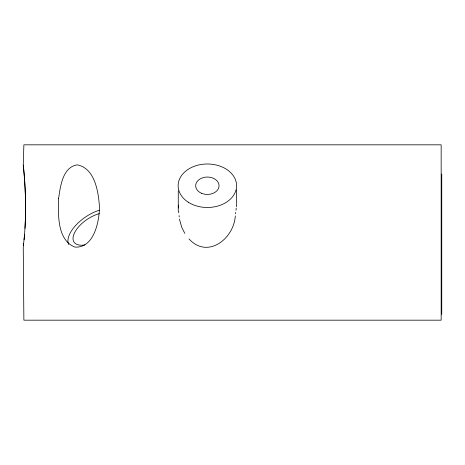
<?xml version="1.0" encoding="UTF-8"?>
<svg xmlns="http://www.w3.org/2000/svg" width="465" height="465" viewBox="0 0 465 465"><rect width="100%" height="100%" fill="white"/><g stroke="black" fill="none" stroke-linecap="round" stroke-linejoin="round"><path stroke-width="0.7" d="M24.982 228.327C26.197 207.245 25.482 186.07 23.273 165.075M24.564 234.348L23.25 247.328L23.878 320.176L441.163 320.176L441.163 144.824L23.878 144.824L23.25 164.837C25.86 189.697 26.429 214.824 24.093 239.731M23.5 245.258L23.674 243.736M235.302 215.929C233.912 238.807 207.53 259.383 189.005 238.923M235.557 213.813L235.732 212.406M235.988 210.29L236.249 208.175M236.418 206.768L236.423 203.978M178.345 205.141L178.298 207.931M184.797 233.395L181.681 227.158L179.444 219.091M178.653 211.418L178.798 212.813M179.089 215.603L179.228 216.998M441.75 174.05L441.75 314.328M236.592 189.912L236.592 203.403M178.264 190.882L178.264 211.087M68.704 244.538A29.225 14.339 -34.3 0 1 99.225 210.267M84.938 244.916A23.378 11.474 -34.3 0 1 74.336 233.209A23.378 11.474 -34.3 0 1 99.33 213.644M58.59 198.421C58.212 214.365 56.963 239.923 74.877 247.095C93.93 248.368 99.132 221.904 99.493 207.716C98.65 192.702 95.18 168.214 77.178 164.837C62.531 167.231 60.415 186.512 58.59 198.421M201.519 193.277A11.689 8.701 0 0 0 219.056 185.738A11.689 8.701 0 0 0 201.519 178.205A11.689 8.701 0 0 0 201.519 193.277M188.226 202.182A29.225 21.756 0 0 0 236.063 189.859A29.225 21.756 0 0 0 197.811 165.18A29.225 21.756 0 0 0 188.226 202.182"/></g></svg>
